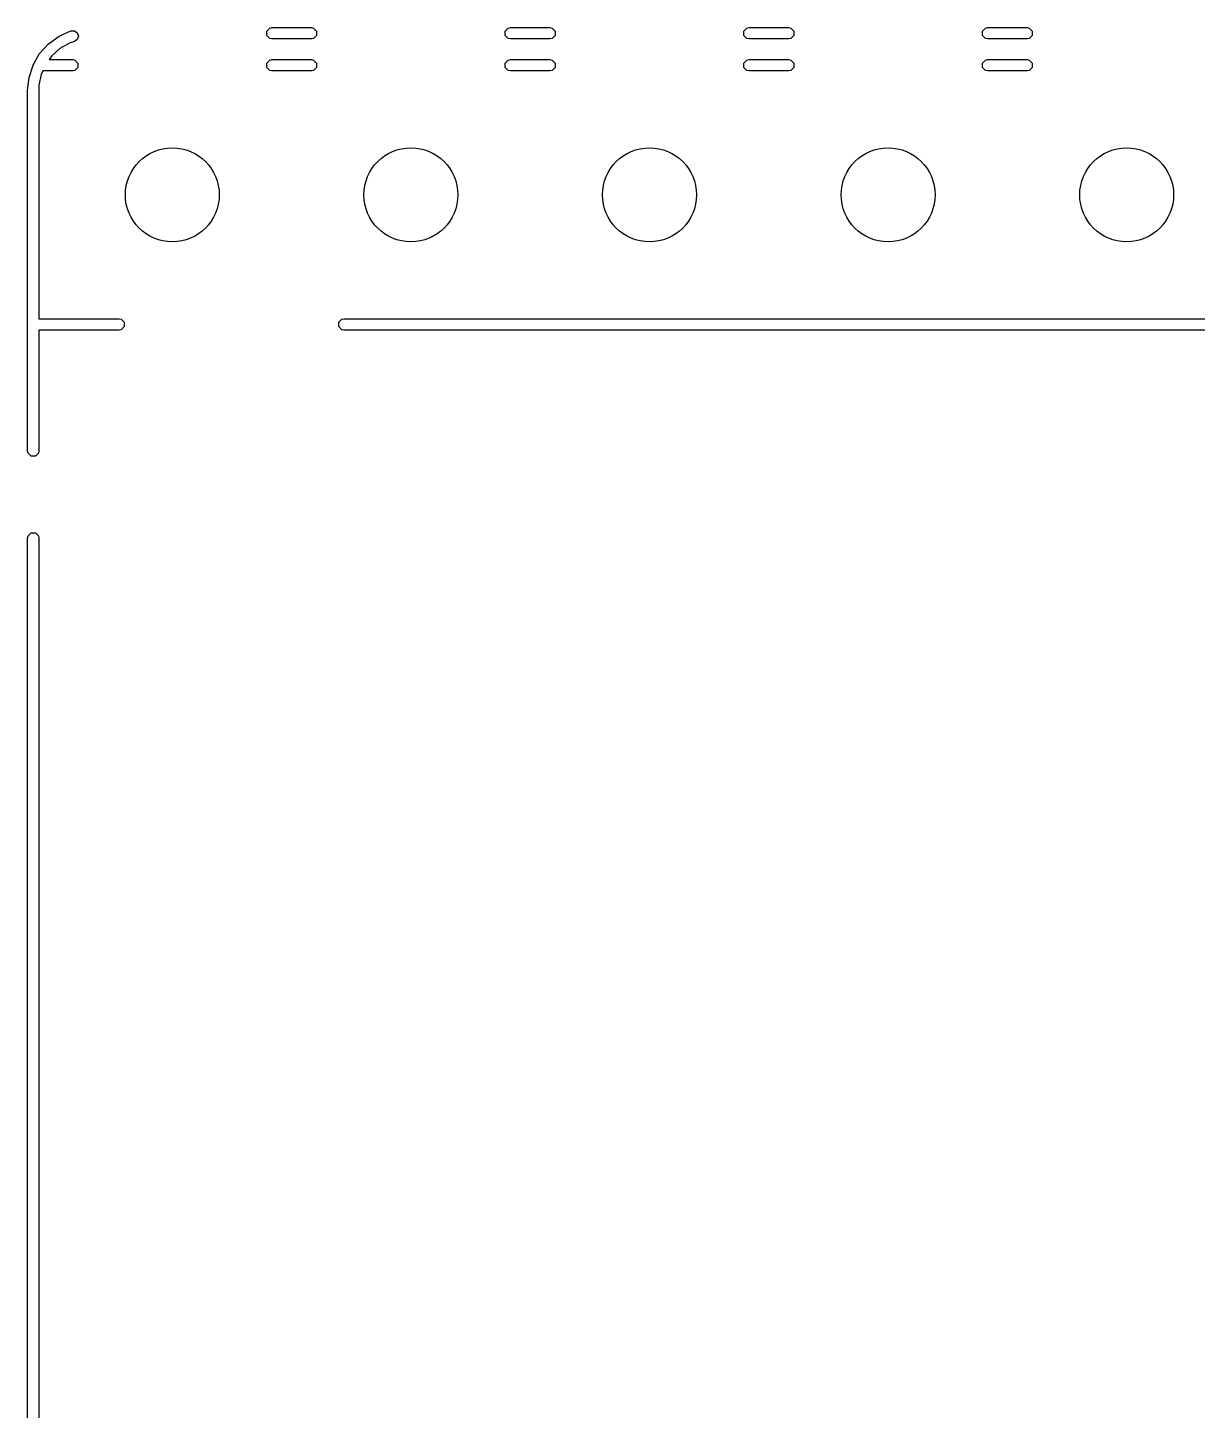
# Model space of a CAD drawing. Extents: x 90.4 to 161.7, y -143.1 to -81.8.
# Drawn here: x 108.06 to 120.51, y -127.34 to -112.62 of the extents above; entities that cross this region are included whole.
import ezdxf

# ---------------------------------------------------------------- set-up
doc = ezdxf.new("R2010")
doc.units = 0
doc.layers.add('BLACK', color=7, linetype='CONTINUOUS')

msp = doc.modelspace()

# ---------------------------------------------------------------- linework, layer by layer
at = {"layer": 'BLACK', "linetype": 'CONTINUOUS'}
for p, q in [((108.276597, -112.793739), (108.389538, -112.711348)), ((108.389538, -112.711348), (108.517117, -112.654187)), ((108.517117, -112.654187), (108.517137, -112.654247)), ((108.517137, -112.654247), (108.554219, -112.654152)), ((108.554219, -112.654152), (108.584275, -112.675872)), ((108.584455, -112.746406), (108.554511, -112.768279)), ((108.584275, -112.675872), (108.595824, -112.71111)), ((108.595824, -112.71111), (108.584455, -112.746406)), ((110.600328, -112.657978), (110.6328, -112.625506)), ((110.600328, -112.7039), (110.600328, -112.657978)), ((110.6328, -112.736372), (110.600328, -112.7039)), ((110.6328, -112.625506), (110.655761, -112.620939)), ((110.655761, -112.740939), (110.6328, -112.736372)), ((110.655761, -112.620939), (111.075761, -112.620939)), ((111.075761, -112.740939), (110.655761, -112.740939)), ((111.075761, -112.620939), (111.098722, -112.625506)), ((111.098722, -112.736372), (111.075761, -112.740939)), ((111.098722, -112.625506), (111.131194, -112.657978)), ((111.131194, -112.7039), (111.098722, -112.736372)), ((111.131194, -112.657978), (111.131194, -112.7039)), ((113.140328, -112.657978), (113.1728, -112.625506)), ((113.140328, -112.7039), (113.140328, -112.657978)), ((113.1728, -112.736372), (113.140328, -112.7039)), ((113.1728, -112.625506), (113.195761, -112.620939)), ((113.195761, -112.740939), (113.1728, -112.736372)), ((113.195761, -112.620939), (113.615761, -112.620939)), ((113.615761, -112.740939), (113.195761, -112.740939)), ((113.615761, -112.620939), (113.638722, -112.625506)), ((113.638722, -112.736372), (113.615761, -112.740939)), ((113.638722, -112.625506), (113.671194, -112.657978)), ((113.671194, -112.7039), (113.638722, -112.736372)), ((113.671194, -112.657978), (113.671194, -112.7039)), ((115.680328, -112.657978), (115.7128, -112.625506)), ((115.680328, -112.7039), (115.680328, -112.657978)), ((115.7128, -112.736372), (115.680328, -112.7039)), ((115.7128, -112.625506), (115.735761, -112.620939)), ((115.735761, -112.740939), (115.7128, -112.736372)), ((115.735761, -112.620939), (116.155761, -112.620939)), ((116.155761, -112.740939), (115.735761, -112.740939)), ((116.155761, -112.620939), (116.178722, -112.625506)), ((116.178722, -112.736372), (116.155761, -112.740939)), ((116.178722, -112.625506), (116.211194, -112.657978)), ((116.211194, -112.7039), (116.178722, -112.736372)), ((116.211194, -112.657978), (116.211194, -112.7039)), ((118.220328, -112.657978), (118.2528, -112.625506)), ((118.220328, -112.7039), (118.220328, -112.657978)), ((118.2528, -112.736372), (118.220328, -112.7039)), ((118.2528, -112.625506), (118.275761, -112.620939)), ((118.275761, -112.740939), (118.2528, -112.736372)), ((118.275761, -112.620939), (118.695761, -112.620939)), ((118.695761, -112.740939), (118.275761, -112.740939)), ((118.695761, -112.620939), (118.718722, -112.625506)), ((118.718722, -112.736372), (118.695761, -112.740939)), ((118.718722, -112.625506), (118.751194, -112.657978)), ((118.751194, -112.7039), (118.718722, -112.736372)), ((118.751194, -112.657978), (118.751194, -112.7039)), ((108.128459, -112.992846), (108.183211, -112.897772)), ((108.183211, -112.897772), (108.276597, -112.793739)), ((108.399849, -112.844087), (108.314228, -112.921449)), ((108.49966, -112.786176), (108.399849, -112.844087)), ((108.554491, -112.768218), (108.49966, -112.786176)), ((108.554511, -112.768279), (108.554491, -112.768218)), ((108.070336, -113.151905), (108.113445, -113.018919)), ((108.113445, -113.018919), (108.123328, -113.001757)), ((108.123328, -112.997978), (108.128459, -112.992846)), ((108.123328, -113.001757), (108.123328, -112.997978)), ((108.314228, -112.921449), (108.285616, -112.960939)), ((108.285616, -112.960939), (108.535824, -112.960939)), ((108.535824, -112.960939), (108.558785, -112.965506)), ((108.558785, -112.965506), (108.591257, -112.997978)), ((108.591257, -113.0439), (108.558785, -113.076372)), ((108.591257, -112.997978), (108.591257, -113.0439)), ((110.600328, -112.997978), (110.6328, -112.965506)), ((110.600328, -113.0439), (110.600328, -112.997978)), ((110.6328, -113.076372), (110.600328, -113.0439)), ((110.6328, -112.965506), (110.655761, -112.960939)), ((110.655761, -112.960939), (111.075761, -112.960939)), ((111.075761, -112.960939), (111.098722, -112.965506)), ((111.098722, -112.965506), (111.131194, -112.997978)), ((111.131194, -113.0439), (111.098722, -113.076372)), ((111.131194, -112.997978), (111.131194, -113.0439)), ((113.140328, -112.997978), (113.1728, -112.965506)), ((113.140328, -113.0439), (113.140328, -112.997978)), ((113.1728, -113.076372), (113.140328, -113.0439)), ((113.1728, -112.965506), (113.195761, -112.960939)), ((113.195761, -112.960939), (113.615761, -112.960939)), ((113.615761, -112.960939), (113.638722, -112.965506)), ((113.638722, -112.965506), (113.671194, -112.997978)), ((113.671194, -113.0439), (113.638722, -113.076372)), ((113.671194, -112.997978), (113.671194, -113.0439)), ((115.680328, -112.997978), (115.7128, -112.965506)), ((115.680328, -113.0439), (115.680328, -112.997978)), ((115.7128, -113.076372), (115.680328, -113.0439)), ((115.7128, -112.965506), (115.735761, -112.960939)), ((115.735761, -112.960939), (116.155761, -112.960939)), ((116.155761, -112.960939), (116.178722, -112.965506)), ((116.178722, -112.965506), (116.211194, -112.997978)), ((116.211194, -113.0439), (116.178722, -113.076372)), ((116.211194, -112.997978), (116.211194, -113.0439)), ((118.220328, -112.997978), (118.2528, -112.965506)), ((118.220328, -113.0439), (118.220328, -112.997978)), ((118.2528, -113.076372), (118.220328, -113.0439)), ((118.2528, -112.965506), (118.275761, -112.960939)), ((118.275761, -112.960939), (118.695761, -112.960939)), ((118.695761, -112.960939), (118.718722, -112.965506)), ((118.718722, -112.965506), (118.751194, -112.997978)), ((118.751194, -113.0439), (118.718722, -113.076372)), ((118.751194, -112.997978), (118.751194, -113.0439)), ((108.055762, -113.290933), (108.070336, -113.151905)), ((108.199683, -113.120354), (108.175745, -113.233238)), ((108.217189, -113.080939), (108.199683, -113.120354)), ((108.535824, -113.080939), (108.217189, -113.080939)), ((108.558785, -113.076372), (108.535824, -113.080939)), ((110.655761, -113.080939), (110.6328, -113.076372)), ((111.075761, -113.080939), (110.655761, -113.080939)), ((111.098722, -113.076372), (111.075761, -113.080939)), ((113.195761, -113.080939), (113.1728, -113.076372)), ((113.615761, -113.080939), (113.195761, -113.080939)), ((113.638722, -113.076372), (113.615761, -113.080939)), ((115.735761, -113.080939), (115.7128, -113.076372)), ((116.155761, -113.080939), (115.735761, -113.080939)), ((116.178722, -113.076372), (116.155761, -113.080939)), ((118.275761, -113.080939), (118.2528, -113.076372)), ((118.695761, -113.080939), (118.275761, -113.080939)), ((118.718722, -113.076372), (118.695761, -113.080939)), ((108.055761, -113.290939), (108.055762, -113.290933)), ((108.055761, -117.128878), (108.055761, -113.290939)), ((108.175745, -113.233238), (108.175761, -113.290935)), ((108.175761, -113.290935), (108.17576, -113.290936)), ((108.17576, -113.290936), (108.175761, -113.290939)), ((108.175761, -113.290939), (108.175761, -115.720939)), ((108.175761, -115.720939), (109.029281, -115.720939)), ((109.029281, -115.840939), (108.175761, -115.840939)), ((108.175761, -115.840939), (108.175761, -117.128878)), ((109.029281, -115.720939), (109.052242, -115.725506)), ((109.052242, -115.836372), (109.029281, -115.840939)), ((109.052242, -115.725506), (109.084714, -115.757978)), ((109.084714, -115.8039), (109.052242, -115.836372)), ((109.084714, -115.757978), (109.084714, -115.8039)), ((111.366808, -115.757978), (111.39928, -115.725506)), ((111.366808, -115.8039), (111.366808, -115.757978)), ((111.39928, -115.836372), (111.366808, -115.8039)), ((111.39928, -115.725506), (111.422241, -115.720939)), ((111.422241, -115.840939), (111.39928, -115.836372)), ((111.422241, -115.720939), (156.029281, -115.720939)), ((156.029281, -115.840939), (111.422241, -115.840939)), ((108.060328, -117.151839), (108.055761, -117.128878)), ((108.0928, -117.184311), (108.060328, -117.151839)), ((108.171194, -117.151839), (108.138722, -117.184311)), ((108.175761, -117.128878), (108.171194, -117.151839)), ((108.138722, -117.184311), (108.0928, -117.184311)), ((108.055761, -118.053), (108.060328, -118.030039)), ((108.055761, -119.690939), (108.055761, -118.053)), ((108.060328, -118.030039), (108.0928, -117.997567)), ((108.0928, -117.997567), (108.138722, -117.997567)), ((108.138722, -117.997567), (108.171194, -118.030039)), ((108.171194, -118.030039), (108.175761, -118.053)), ((108.175761, -118.053), (108.175761, -119.690939)), ((108.055761, -126.890939), (108.055761, -119.690939)), ((108.175761, -119.690939), (108.175761, -126.890939)), ((108.055761, -128.528878), (108.055761, -126.890939)), ((108.175761, -126.890939), (108.175761, -128.528878))]:
    msp.add_line(p, q, dxfattribs=at)
at = {"layer": 'BLACK'}
for centre in [(109.595761, -114.400939), (109.595761, -114.400939), (112.135761, -114.400939), (112.135761, -114.400939), (114.675761, -114.400939), (114.675761, -114.400939), (117.215761, -114.400939), (117.215761, -114.400939), (119.755761, -114.400939), (119.755761, -114.400939)]:
    msp.add_circle(centre, 0.5, dxfattribs=at)

doc.saveas('drawing.dxf')
